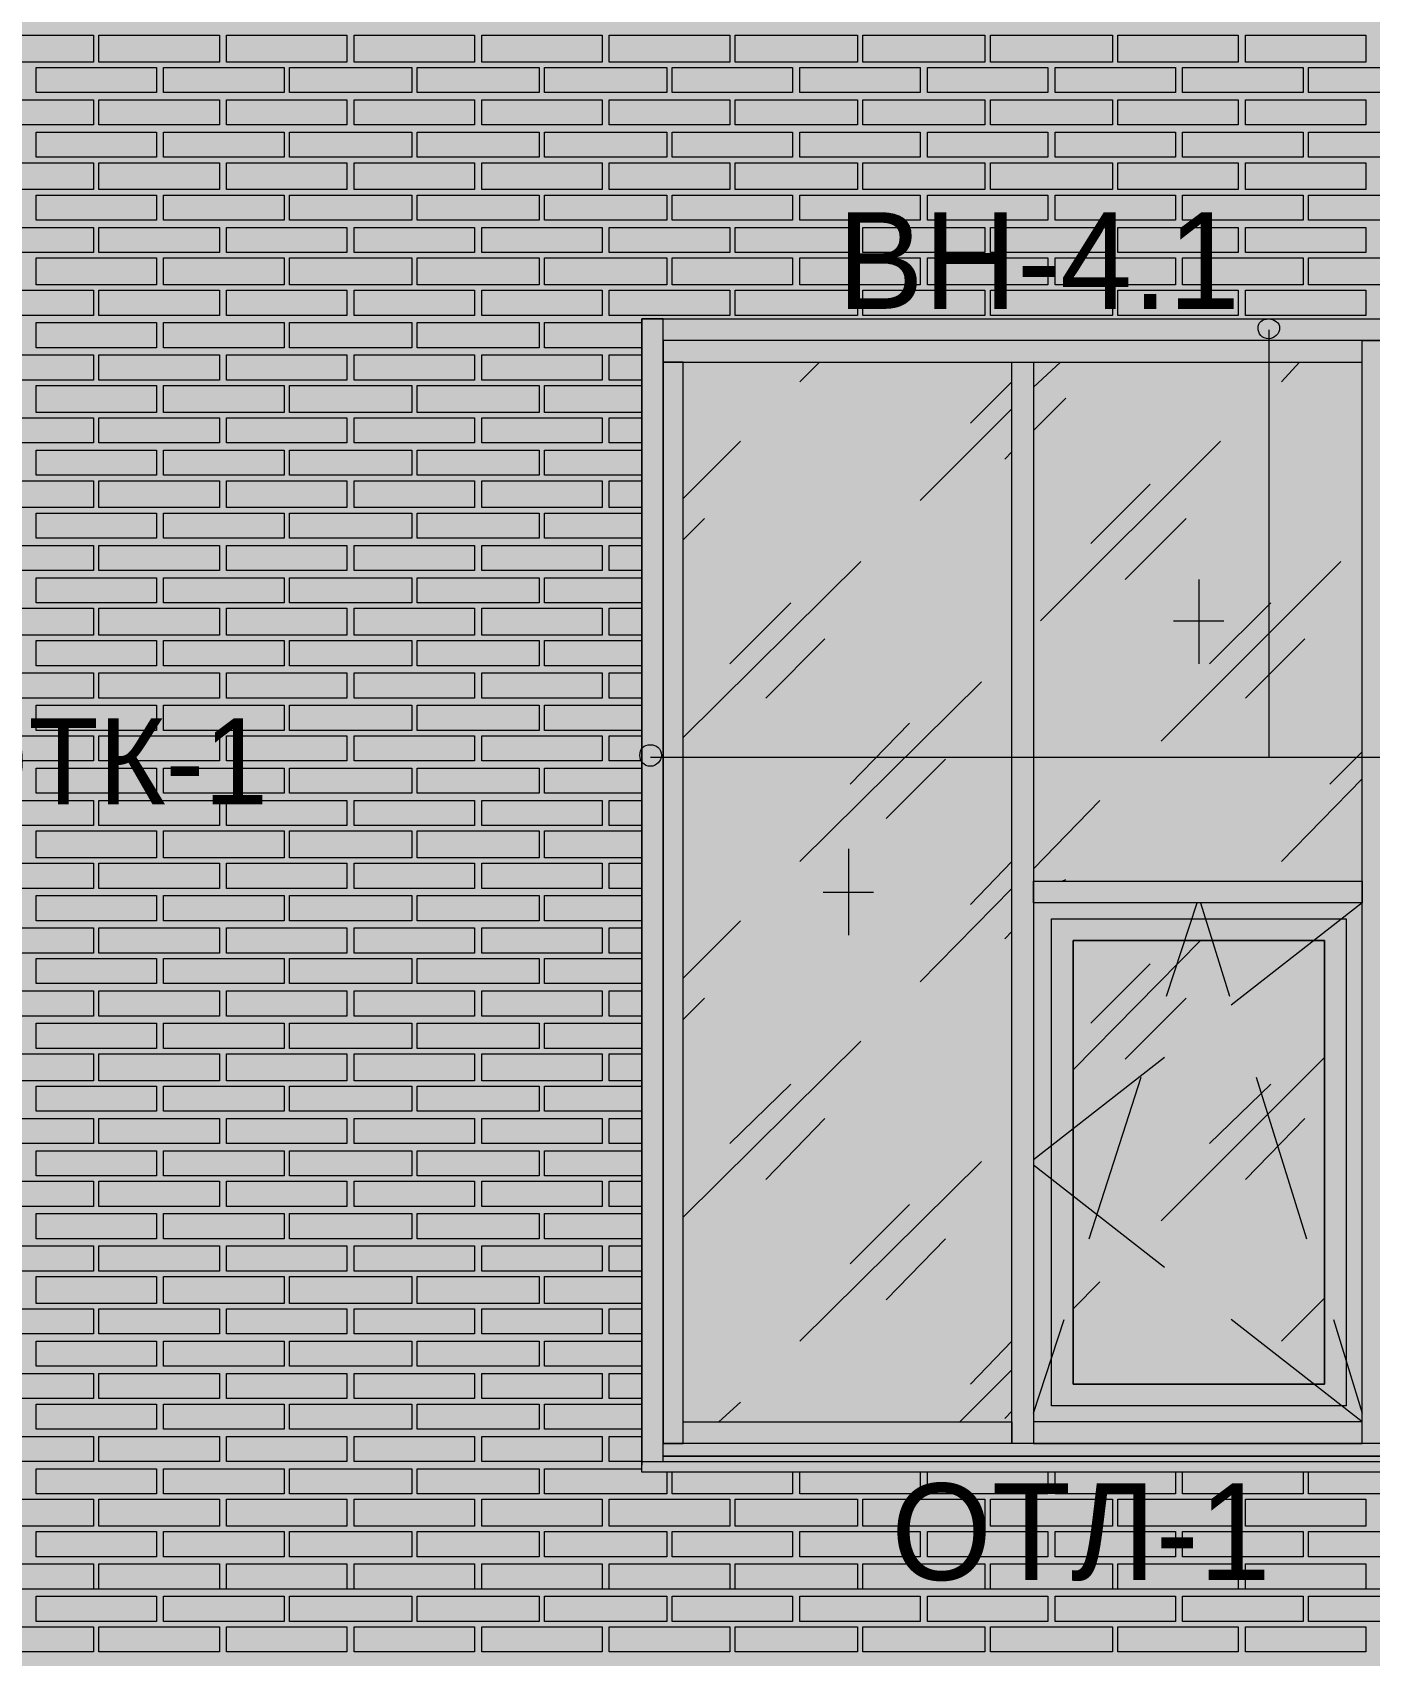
# Model space of a CAD drawing. Header units: millimetres. Extents: x -28928 to 100580, y -22867 to 36490.
# Drawn here: x -13507 to -10359, y -415 to 3408 of the extents above; entities that cross this region are included whole.
import ezdxf

# ---------------------------------------------------------------- set-up
doc = ezdxf.new("R2010")
doc.units = ezdxf.units.MM
doc.layers.add('PDF _Геометрия', color=7, linetype='Continuous', true_color=0x8f8e8d)
doc.layers.add('PDF _Сплошная заливка', color=7, linetype='Continuous', true_color=0xffffff)
doc.layers.add('PDF _Текст', color=7, linetype='Continuous')

msp = doc.modelspace()

# ---------------------------------------------------------------- hatches: boundary and pattern name
at = {"layer": 'PDF _Сплошная заливка', "true_color": 0xdcd6cf, "transparency": 33554559}
h = msp.add_hatch(color=254, dxfattribs=at)
h.paths.add_polyline_path([(-15922.4, -4713.2), (-15922.4, -1464), (-13823.9, -1464), (-13823.9, -4713.2), (-13561.6, -4713.2), (-13561.6, -1163.6), (-19459.3, -1163.6), (-19459.3, -4713.2), (-17919.3, -4713.2), (-17919.3, -1464), (-16518.9, -1464), (-16518.9, -4713.2)])
h.paths.add_polyline_path([(-19700.5, -482.4), (-9335.1, -482.4), (-9335.1, 4218), (-12072.4, 4218), (-12072.4, 6929.9), (-9335.1, 6929.9), (-9335.1, 9028.4), (-21815.9, 9028.4), (-21815.9, -4713.2), (-19776.6, -4713.2), (-19776.6, -727.8), (-19730.1, -727.8), (-19730.1, -820.9), (-19708.9, -820.9), (-19708.9, -719.3), (-19700.5, -719.3)])
h.paths.add_polyline_path([(-10972.4, -4713.2), (-10972.4, -1464), (-9576.3, -1464), (-9576.3, -4713.2), (-9335.1, -4713.2), (-9335.1, -1163.6), (-13383.9, -1163.6), (-13383.9, -4713.2), (-13121.6, -4713.2), (-13121.6, -1464), (-11323.6, -1464), (-11323.6, -4713.2)])

# ---------------------------------------------------------------- linework, layer by layer
at = {"layer": 'PDF _Геометрия', "lineweight": 9}
for points in [[(-13362.8, 3338), (-13506.6, 3338), (-13650.5, 3338), (-13650.5, 3401.4), (-13506.6, 3401.4), (-13362.8, 3401.4)], [(-13066.6, 3338), (-13206.3, 3338), (-13350.1, 3338), (-13350.1, 3401.4), (-13206.3, 3401.4), (-13066.6, 3401.4)], [(-12766.3, 3338), (-12905.9, 3338), (-13049.7, 3338), (-13049.7, 3401.4), (-12905.9, 3401.4), (-12766.3, 3401.4)], [(-12465.9, 3338), (-12605.5, 3338), (-12749.3, 3338), (-12749.3, 3401.4), (-12605.5, 3401.4), (-12465.9, 3401.4)], [(-12165.5, 3338), (-12309.3, 3338), (-12448.9, 3338), (-12448.9, 3401.4), (-12309.3, 3401.4), (-12165.5, 3401.4)], [(-11865.1, 3338), (-12008.9, 3338), (-12148.6, 3338), (-12148.6, 3401.4), (-12008.9, 3401.4), (-11865.1, 3401.4)], [(-11564.7, 3338), (-11708.6, 3338), (-11852.4, 3338), (-11852.4, 3401.4), (-11708.6, 3401.4), (-11564.7, 3401.4)], [(-11264.3, 3338), (-11408.2, 3338), (-11552, 3338), (-11552, 3401.4), (-11408.2, 3401.4), (-11264.3, 3401.4)], [(-10963.9, 3338), (-11107.8, 3338), (-11251.6, 3338), (-11251.6, 3401.4), (-11107.8, 3401.4), (-10963.9, 3401.4)], [(-10667.8, 3338), (-10807.4, 3338), (-10951.3, 3338), (-10951.3, 3401.4), (-10807.4, 3401.4), (-10667.8, 3401.4)], [(-10367.4, 3338), (-10507, 3338), (-10650.9, 3338), (-10650.9, 3401.4), (-10507, 3401.4), (-10367.4, 3401.4)], [(-13214.7, 3325.3), (-13214.7, 3266), (-13498.2, 3266), (-13498.2, 3325.3)], [(-12914.3, 3325.3), (-12914.3, 3266), (-13197.8, 3266), (-13197.8, 3325.3)], [(-12613.9, 3325.3), (-12613.9, 3266), (-12901.6, 3266), (-12901.6, 3325.3)], [(-12313.6, 3325.3), (-12313.6, 3266), (-12601.3, 3266), (-12601.3, 3325.3)], [(-12013.2, 3325.3), (-12013.2, 3266), (-12300.9, 3266), (-12300.9, 3325.3)], [(-11717, 3325.3), (-11717, 3266), (-12000.5, 3266), (-12000.5, 3325.3)], [(-11416.6, 3325.3), (-11416.6, 3266), (-11700.1, 3266), (-11700.1, 3325.3)], [(-11116.3, 3325.3), (-11116.3, 3266), (-11399.7, 3266), (-11399.7, 3325.3)], [(-10815.9, 3325.3), (-10815.9, 3266), (-11099.3, 3266), (-11099.3, 3325.3)], [(-10515.5, 3325.3), (-10515.5, 3266), (-10798.9, 3266), (-10798.9, 3325.3)], [(-10215.1, 3325.3), (-10215.1, 3266), (-10502.8, 3266), (-10502.8, 3325.3)], [(-13362.8, 3189.9), (-13506.6, 3189.9), (-13650.5, 3189.9), (-13650.5, 3249.1), (-13506.6, 3249.1), (-13362.8, 3249.1)], [(-13066.6, 3189.9), (-13206.3, 3189.9), (-13350.1, 3189.9), (-13350.1, 3249.1), (-13206.3, 3249.1), (-13066.6, 3249.1)], [(-12766.3, 3189.9), (-12905.9, 3189.9), (-13049.7, 3189.9), (-13049.7, 3249.1), (-12905.9, 3249.1), (-12766.3, 3249.1)], [(-12465.9, 3189.9), (-12605.5, 3189.9), (-12749.3, 3189.9), (-12749.3, 3249.1), (-12605.5, 3249.1), (-12465.9, 3249.1)], [(-12165.5, 3189.9), (-12309.3, 3189.9), (-12448.9, 3189.9), (-12448.9, 3249.1), (-12309.3, 3249.1), (-12165.5, 3249.1)], [(-11865.1, 3189.9), (-12008.9, 3189.9), (-12148.6, 3189.9), (-12148.6, 3249.1), (-12008.9, 3249.1), (-11865.1, 3249.1)], [(-11564.7, 3189.9), (-11708.6, 3189.9), (-11852.4, 3189.9), (-11852.4, 3249.1), (-11708.6, 3249.1), (-11564.7, 3249.1)], [(-11264.3, 3189.9), (-11408.2, 3189.9), (-11552, 3189.9), (-11552, 3249.1), (-11408.2, 3249.1), (-11264.3, 3249.1)], [(-10963.9, 3189.9), (-11107.8, 3189.9), (-11251.6, 3189.9), (-11251.6, 3249.1), (-11107.8, 3249.1), (-10963.9, 3249.1)], [(-10667.8, 3189.9), (-10807.4, 3189.9), (-10951.3, 3189.9), (-10951.3, 3249.1), (-10807.4, 3249.1), (-10667.8, 3249.1)], [(-10367.4, 3189.9), (-10507, 3189.9), (-10650.9, 3189.9), (-10650.9, 3249.1), (-10507, 3249.1), (-10367.4, 3249.1)], [(-13214.7, 3173), (-13214.7, 3113.7), (-13498.2, 3113.7), (-13498.2, 3173)], [(-12914.3, 3173), (-12914.3, 3113.7), (-13197.8, 3113.7), (-13197.8, 3173)], [(-12613.9, 3173), (-12613.9, 3113.7), (-12901.6, 3113.7), (-12901.6, 3173)], [(-12313.6, 3173), (-12313.6, 3113.7), (-12601.3, 3113.7), (-12601.3, 3173)], [(-12013.2, 3173), (-12013.2, 3113.7), (-12300.9, 3113.7), (-12300.9, 3173)], [(-11717, 3173), (-11717, 3113.7), (-12000.5, 3113.7), (-12000.5, 3173)], [(-11416.6, 3173), (-11416.6, 3113.7), (-11700.1, 3113.7), (-11700.1, 3173)], [(-11116.3, 3173), (-11116.3, 3113.7), (-11399.7, 3113.7), (-11399.7, 3173)], [(-10815.9, 3173), (-10815.9, 3113.7), (-11099.3, 3113.7), (-11099.3, 3173)], [(-10515.5, 3173), (-10515.5, 3113.7), (-10798.9, 3113.7), (-10798.9, 3173)], [(-10215.1, 3173), (-10215.1, 3113.7), (-10502.8, 3113.7), (-10502.8, 3173)], [(-13362.8, 3037.6), (-13506.6, 3037.6), (-13650.5, 3037.6), (-13650.5, 3101), (-13506.6, 3101), (-13362.8, 3101)], [(-13066.6, 3037.6), (-13206.3, 3037.6), (-13350.1, 3037.6), (-13350.1, 3101), (-13206.3, 3101), (-13066.6, 3101)], [(-12766.3, 3037.6), (-12905.9, 3037.6), (-13049.7, 3037.6), (-13049.7, 3101), (-12905.9, 3101), (-12766.3, 3101)], [(-12465.9, 3037.6), (-12605.5, 3037.6), (-12749.3, 3037.6), (-12749.3, 3101), (-12605.5, 3101), (-12465.9, 3101)], [(-12165.5, 3037.6), (-12309.3, 3037.6), (-12448.9, 3037.6), (-12448.9, 3101), (-12309.3, 3101), (-12165.5, 3101)], [(-11865.1, 3037.6), (-12008.9, 3037.6), (-12148.6, 3037.6), (-12148.6, 3101), (-12008.9, 3101), (-11865.1, 3101)], [(-11564.7, 3037.6), (-11708.6, 3037.6), (-11852.4, 3037.6), (-11852.4, 3101), (-11708.6, 3101), (-11564.7, 3101)], [(-11264.3, 3037.6), (-11408.2, 3037.6), (-11552, 3037.6), (-11552, 3101), (-11408.2, 3101), (-11264.3, 3101)], [(-10963.9, 3037.6), (-11107.8, 3037.6), (-11251.6, 3037.6), (-11251.6, 3101), (-11107.8, 3101), (-10963.9, 3101)], [(-10667.8, 3037.6), (-10807.4, 3037.6), (-10951.3, 3037.6), (-10951.3, 3101), (-10807.4, 3101), (-10667.8, 3101)], [(-10367.4, 3037.6), (-10507, 3037.6), (-10650.9, 3037.6), (-10650.9, 3101), (-10507, 3101), (-10367.4, 3101)], [(-13214.7, 3024.9), (-13214.7, 2965.7), (-13498.2, 2965.7), (-13498.2, 3024.9)], [(-12914.3, 3024.9), (-12914.3, 2965.7), (-13197.8, 2965.7), (-13197.8, 3024.9)], [(-12613.9, 3024.9), (-12613.9, 2965.7), (-12901.6, 2965.7), (-12901.6, 3024.9)], [(-12313.6, 3024.9), (-12313.6, 2965.7), (-12601.3, 2965.7), (-12601.3, 3024.9)], [(-12013.2, 3024.9), (-12013.2, 2965.7), (-12300.9, 2965.7), (-12300.9, 3024.9)], [(-11717, 3024.9), (-11717, 2965.7), (-12000.5, 2965.7), (-12000.5, 3024.9)], [(-11416.6, 3024.9), (-11416.6, 2965.7), (-11700.1, 2965.7), (-11700.1, 3024.9)], [(-11116.3, 3024.9), (-11116.3, 2965.7), (-11399.7, 2965.7), (-11399.7, 3024.9)], [(-10815.9, 3024.9), (-10815.9, 2965.7), (-11099.3, 2965.7), (-11099.3, 3024.9)], [(-10515.5, 3024.9), (-10515.5, 2965.7), (-10798.9, 2965.7), (-10798.9, 3024.9)], [(-10215.1, 3024.9), (-10215.1, 2965.7), (-10502.8, 2965.7), (-10502.8, 3024.9)], [(-13362.8, 2889.5), (-13506.6, 2889.5), (-13650.5, 2889.5), (-13650.5, 2948.7), (-13506.6, 2948.7), (-13362.8, 2948.7)], [(-13066.6, 2889.5), (-13206.3, 2889.5), (-13350.1, 2889.5), (-13350.1, 2948.7), (-13206.3, 2948.7), (-13066.6, 2948.7)], [(-12766.3, 2889.5), (-12905.9, 2889.5), (-13049.7, 2889.5), (-13049.7, 2948.7), (-12905.9, 2948.7), (-12766.3, 2948.7)], [(-12465.9, 2889.5), (-12605.5, 2889.5), (-12749.3, 2889.5), (-12749.3, 2948.7), (-12605.5, 2948.7), (-12465.9, 2948.7)], [(-12165.5, 2889.5), (-12309.3, 2889.5), (-12448.9, 2889.5), (-12448.9, 2948.7), (-12309.3, 2948.7), (-12165.5, 2948.7)], [(-11865.1, 2889.5), (-12008.9, 2889.5), (-12148.6, 2889.5), (-12148.6, 2948.7), (-12008.9, 2948.7), (-11865.1, 2948.7)], [(-11564.7, 2889.5), (-11708.6, 2889.5), (-11852.4, 2889.5), (-11852.4, 2948.7), (-11708.6, 2948.7), (-11564.7, 2948.7)], [(-11264.3, 2889.5), (-11408.2, 2889.5), (-11552, 2889.5), (-11552, 2948.7), (-11408.2, 2948.7), (-11264.3, 2948.7)], [(-10963.9, 2889.5), (-11107.8, 2889.5), (-11251.6, 2889.5), (-11251.6, 2948.7), (-11107.8, 2948.7), (-10963.9, 2948.7)], [(-10667.8, 2889.5), (-10807.4, 2889.5), (-10951.3, 2889.5), (-10951.3, 2948.7), (-10807.4, 2948.7), (-10667.8, 2948.7)], [(-10367.4, 2889.5), (-10507, 2889.5), (-10650.9, 2889.5), (-10650.9, 2948.7), (-10507, 2948.7), (-10367.4, 2948.7)], [(-13214.7, 2876.8), (-13214.7, 2813.4), (-13498.2, 2813.4), (-13498.2, 2876.8)], [(-12914.3, 2876.8), (-12914.3, 2813.4), (-13197.8, 2813.4), (-13197.8, 2876.8)], [(-12613.9, 2876.8), (-12613.9, 2813.4), (-12901.6, 2813.4), (-12901.6, 2876.8)], [(-12313.6, 2876.8), (-12313.6, 2813.4), (-12601.3, 2813.4), (-12601.3, 2876.8)], [(-12013.2, 2876.8), (-12013.2, 2813.4), (-12300.9, 2813.4), (-12300.9, 2876.8)], [(-11717, 2876.8), (-11717, 2813.4), (-12000.5, 2813.4), (-12000.5, 2876.8)], [(-11416.6, 2876.8), (-11416.6, 2813.4), (-11700.1, 2813.4), (-11700.1, 2876.8)], [(-11116.3, 2876.8), (-11116.3, 2813.4), (-11399.7, 2813.4), (-11399.7, 2876.8)], [(-10815.9, 2876.8), (-10815.9, 2813.4), (-11099.3, 2813.4), (-11099.3, 2876.8)], [(-10515.5, 2876.8), (-10515.5, 2813.4), (-10798.9, 2813.4), (-10798.9, 2876.8)], [(-10215.1, 2876.8), (-10215.1, 2813.4), (-10502.8, 2813.4), (-10502.8, 2876.8)], [(-13362.8, 2741.4), (-13506.6, 2741.4), (-13650.5, 2741.4), (-13650.5, 2800.7), (-13506.6, 2800.7), (-13362.8, 2800.7)], [(-13066.6, 2741.4), (-13206.3, 2741.4), (-13350.1, 2741.4), (-13350.1, 2800.7), (-13206.3, 2800.7), (-13066.6, 2800.7)], [(-12766.3, 2741.4), (-12905.9, 2741.4), (-13049.7, 2741.4), (-13049.7, 2800.7), (-12905.9, 2800.7), (-12766.3, 2800.7)], [(-12465.9, 2741.4), (-12605.5, 2741.4), (-12749.3, 2741.4), (-12749.3, 2800.7), (-12605.5, 2800.7), (-12465.9, 2800.7)], [(-12165.5, 2741.4), (-12309.3, 2741.4), (-12448.9, 2741.4), (-12448.9, 2800.7), (-12309.3, 2800.7), (-12165.5, 2800.7)], [(-11865.1, 2741.4), (-12008.9, 2741.4), (-12148.6, 2741.4), (-12148.6, 2800.7), (-12008.9, 2800.7), (-11865.1, 2800.7)], [(-11564.7, 2741.4), (-11708.6, 2741.4), (-11852.4, 2741.4), (-11852.4, 2800.7), (-11708.6, 2800.7), (-11564.7, 2800.7)], [(-11264.3, 2741.4), (-11408.2, 2741.4), (-11552, 2741.4), (-11552, 2800.7), (-11408.2, 2800.7), (-11264.3, 2800.7)], [(-10963.9, 2741.4), (-11107.8, 2741.4), (-11251.6, 2741.4), (-11251.6, 2800.7), (-11107.8, 2800.7), (-10963.9, 2800.7)], [(-10667.8, 2741.4), (-10807.4, 2741.4), (-10951.3, 2741.4), (-10951.3, 2800.7), (-10807.4, 2800.7), (-10667.8, 2800.7)], [(-10367.4, 2741.4), (-10507, 2741.4), (-10650.9, 2741.4), (-10650.9, 2800.7), (-10507, 2800.7), (-10367.4, 2800.7)], [(-13214.7, 2724.5), (-13214.7, 2665.3), (-13498.2, 2665.3), (-13498.2, 2724.5)], [(-12914.3, 2724.5), (-12914.3, 2665.3), (-13197.8, 2665.3), (-13197.8, 2724.5)], [(-12613.9, 2724.5), (-12613.9, 2665.3), (-12901.6, 2665.3), (-12901.6, 2724.5)], [(-12313.6, 2724.5), (-12313.6, 2665.3), (-12601.3, 2665.3), (-12601.3, 2724.5)], [(-13362.8, 2589.1), (-13506.6, 2589.1), (-13650.5, 2589.1), (-13650.5, 2648.4), (-13506.6, 2648.4), (-13362.8, 2648.4)], [(-13066.6, 2589.1), (-13206.3, 2589.1), (-13350.1, 2589.1), (-13350.1, 2648.4), (-13206.3, 2648.4), (-13066.6, 2648.4)], [(-12766.3, 2589.1), (-12905.9, 2589.1), (-13049.7, 2589.1), (-13049.7, 2648.4), (-12905.9, 2648.4), (-12766.3, 2648.4)], [(-12465.9, 2589.1), (-12605.5, 2589.1), (-12749.3, 2589.1), (-12749.3, 2648.4), (-12605.5, 2648.4), (-12465.9, 2648.4)], [(-12165.5, 2589.1), (-12309.3, 2589.1), (-12448.9, 2589.1), (-12448.9, 2648.4), (-12309.3, 2648.4), (-12165.5, 2648.4)], [(-13214.7, 2576.4), (-13214.7, 2513), (-13498.2, 2513), (-13498.2, 2576.4)], [(-12914.3, 2576.4), (-12914.3, 2513), (-13197.8, 2513), (-13197.8, 2576.4)], [(-12613.9, 2576.4), (-12613.9, 2513), (-12901.6, 2513), (-12901.6, 2576.4)], [(-12313.6, 2576.4), (-12313.6, 2513), (-12601.3, 2513), (-12601.3, 2576.4)], [(-13362.8, 2441), (-13506.6, 2441), (-13650.5, 2441), (-13650.5, 2500.3), (-13506.6, 2500.3), (-13362.8, 2500.3)], [(-13066.6, 2441), (-13206.3, 2441), (-13350.1, 2441), (-13350.1, 2500.3), (-13206.3, 2500.3), (-13066.6, 2500.3)], [(-12766.3, 2441), (-12905.9, 2441), (-13049.7, 2441), (-13049.7, 2500.3), (-12905.9, 2500.3), (-12766.3, 2500.3)], [(-12465.9, 2441), (-12605.5, 2441), (-12749.3, 2441), (-12749.3, 2500.3), (-12605.5, 2500.3), (-12465.9, 2500.3)], [(-12165.5, 2441), (-12309.3, 2441), (-12448.9, 2441), (-12448.9, 2500.3), (-12309.3, 2500.3), (-12165.5, 2500.3)], [(-13214.7, 2424.1), (-13214.7, 2364.9), (-13498.2, 2364.9), (-13498.2, 2424.1)], [(-12914.3, 2424.1), (-12914.3, 2364.9), (-13197.8, 2364.9), (-13197.8, 2424.1)], [(-12613.9, 2424.1), (-12613.9, 2364.9), (-12901.6, 2364.9), (-12901.6, 2424.1)], [(-12313.6, 2424.1), (-12313.6, 2364.9), (-12601.3, 2364.9), (-12601.3, 2424.1)], [(-13362.8, 2288.7), (-13506.6, 2288.7), (-13650.5, 2288.7), (-13650.5, 2352.2), (-13506.6, 2352.2), (-13362.8, 2352.2)], [(-13066.6, 2288.7), (-13206.3, 2288.7), (-13350.1, 2288.7), (-13350.1, 2352.2), (-13206.3, 2352.2), (-13066.6, 2352.2)], [(-12766.3, 2288.7), (-12905.9, 2288.7), (-13049.7, 2288.7), (-13049.7, 2352.2), (-12905.9, 2352.2), (-12766.3, 2352.2)], [(-12465.9, 2288.7), (-12605.5, 2288.7), (-12749.3, 2288.7), (-12749.3, 2352.2), (-12605.5, 2352.2), (-12465.9, 2352.2)], [(-12165.5, 2288.7), (-12309.3, 2288.7), (-12448.9, 2288.7), (-12448.9, 2352.2), (-12309.3, 2352.2), (-12165.5, 2352.2)], [(-13214.7, 2276), (-13214.7, 2216.8), (-13498.2, 2216.8), (-13498.2, 2276)], [(-12914.3, 2276), (-12914.3, 2216.8), (-13197.8, 2216.8), (-13197.8, 2276)], [(-12613.9, 2276), (-12613.9, 2216.8), (-12901.6, 2216.8), (-12901.6, 2276)], [(-12313.6, 2276), (-12313.6, 2216.8), (-12601.3, 2216.8), (-12601.3, 2276)], [(-13362.8, 2140.7), (-13506.6, 2140.7), (-13650.5, 2140.7), (-13650.5, 2199.9), (-13506.6, 2199.9), (-13362.8, 2199.9)], [(-13066.6, 2140.7), (-13206.3, 2140.7), (-13350.1, 2140.7), (-13350.1, 2199.9), (-13206.3, 2199.9), (-13066.6, 2199.9)], [(-12766.3, 2140.7), (-12905.9, 2140.7), (-13049.7, 2140.7), (-13049.7, 2199.9), (-12905.9, 2199.9), (-12766.3, 2199.9)], [(-12465.9, 2140.7), (-12605.5, 2140.7), (-12749.3, 2140.7), (-12749.3, 2199.9), (-12605.5, 2199.9), (-12465.9, 2199.9)], [(-12165.5, 2140.7), (-12309.3, 2140.7), (-12448.9, 2140.7), (-12448.9, 2199.9), (-12309.3, 2199.9), (-12165.5, 2199.9)], [(-13214.7, 2123.7), (-13214.7, 2064.5), (-13498.2, 2064.5), (-13498.2, 2123.7)], [(-12914.3, 2123.7), (-12914.3, 2064.5), (-13197.8, 2064.5), (-13197.8, 2123.7)], [(-12613.9, 2123.7), (-12613.9, 2064.5), (-12901.6, 2064.5), (-12901.6, 2123.7)], [(-12313.6, 2123.7), (-12313.6, 2064.5), (-12601.3, 2064.5), (-12601.3, 2123.7)], [(-13362.8, 1988.4), (-13506.6, 1988.4), (-13650.5, 1988.4), (-13650.5, 2051.8), (-13506.6, 2051.8), (-13362.8, 2051.8)], [(-13066.6, 1988.4), (-13206.3, 1988.4), (-13350.1, 1988.4), (-13350.1, 2051.8), (-13206.3, 2051.8), (-13066.6, 2051.8)], [(-12766.3, 1988.4), (-12905.9, 1988.4), (-13049.7, 1988.4), (-13049.7, 2051.8), (-12905.9, 2051.8), (-12766.3, 2051.8)], [(-12465.9, 1988.4), (-12605.5, 1988.4), (-12749.3, 1988.4), (-12749.3, 2051.8), (-12605.5, 2051.8), (-12465.9, 2051.8)], [(-12165.5, 1988.4), (-12309.3, 1988.4), (-12448.9, 1988.4), (-12448.9, 2051.8), (-12309.3, 2051.8), (-12165.5, 2051.8)], [(-13214.7, 1975.7), (-13214.7, 1916.4), (-13498.2, 1916.4), (-13498.2, 1975.7)], [(-12914.3, 1975.7), (-12914.3, 1916.4), (-13197.8, 1916.4), (-13197.8, 1975.7)], [(-12613.9, 1975.7), (-12613.9, 1916.4), (-12901.6, 1916.4), (-12901.6, 1975.7)], [(-12313.6, 1975.7), (-12313.6, 1916.4), (-12601.3, 1916.4), (-12601.3, 1975.7)], [(-13362.8, 1840.3), (-13506.6, 1840.3), (-13650.5, 1840.3), (-13650.5, 1899.5), (-13506.6, 1899.5), (-13362.8, 1899.5)], [(-13066.6, 1840.3), (-13206.3, 1840.3), (-13350.1, 1840.3), (-13350.1, 1899.5), (-13206.3, 1899.5), (-13066.6, 1899.5)], [(-12766.3, 1840.3), (-12905.9, 1840.3), (-13049.7, 1840.3), (-13049.7, 1899.5), (-12905.9, 1899.5), (-12766.3, 1899.5)], [(-12465.9, 1840.3), (-12605.5, 1840.3), (-12749.3, 1840.3), (-12749.3, 1899.5), (-12605.5, 1899.5), (-12465.9, 1899.5)], [(-12165.5, 1840.3), (-12309.3, 1840.3), (-12448.9, 1840.3), (-12448.9, 1899.5), (-12309.3, 1899.5), (-12165.5, 1899.5)], [(-13214.7, 1823.4), (-13214.7, 1764.1), (-13498.2, 1764.1), (-13498.2, 1823.4)], [(-12914.3, 1823.4), (-12914.3, 1764.1), (-13197.8, 1764.1), (-13197.8, 1823.4)], [(-12613.9, 1823.4), (-12613.9, 1764.1), (-12901.6, 1764.1), (-12901.6, 1823.4)], [(-12313.6, 1823.4), (-12313.6, 1764.1), (-12601.3, 1764.1), (-12601.3, 1823.4)], [(-13362.8, 1692.2), (-13506.6, 1692.2), (-13650.5, 1692.2), (-13650.5, 1751.4), (-13506.6, 1751.4), (-13362.8, 1751.4)], [(-13066.6, 1692.2), (-13206.3, 1692.2), (-13350.1, 1692.2), (-13350.1, 1751.4), (-13206.3, 1751.4), (-13066.6, 1751.4)], [(-12766.3, 1692.2), (-12905.9, 1692.2), (-13049.7, 1692.2), (-13049.7, 1751.4), (-12905.9, 1751.4), (-12766.3, 1751.4)], [(-12465.9, 1692.2), (-12605.5, 1692.2), (-12749.3, 1692.2), (-12749.3, 1751.4), (-12605.5, 1751.4), (-12465.9, 1751.4)], [(-12165.5, 1692.2), (-12309.3, 1692.2), (-12448.9, 1692.2), (-12448.9, 1751.4), (-12309.3, 1751.4), (-12165.5, 1751.4)], [(-13214.7, 1675.3), (-13214.7, 1616), (-13498.2, 1616), (-13498.2, 1675.3)], [(-12914.3, 1675.3), (-12914.3, 1616), (-13197.8, 1616), (-13197.8, 1675.3)], [(-12613.9, 1675.3), (-12613.9, 1616), (-12901.6, 1616), (-12901.6, 1675.3)], [(-12313.6, 1675.3), (-12313.6, 1616), (-12601.3, 1616), (-12601.3, 1675.3)], [(-13362.8, 1539.9), (-13506.6, 1539.9), (-13650.5, 1539.9), (-13650.5, 1599.1), (-13506.6, 1599.1), (-13362.8, 1599.1)], [(-13066.6, 1539.9), (-13206.3, 1539.9), (-13350.1, 1539.9), (-13350.1, 1599.1), (-13206.3, 1599.1), (-13066.6, 1599.1)], [(-12766.3, 1539.9), (-12905.9, 1539.9), (-13049.7, 1539.9), (-13049.7, 1599.1), (-12905.9, 1599.1), (-12766.3, 1599.1)], [(-12465.9, 1539.9), (-12605.5, 1539.9), (-12749.3, 1539.9), (-12749.3, 1599.1), (-12605.5, 1599.1), (-12465.9, 1599.1)], [(-12165.5, 1539.9), (-12309.3, 1539.9), (-12448.9, 1539.9), (-12448.9, 1599.1), (-12309.3, 1599.1), (-12165.5, 1599.1)], [(-13214.7, 1527.2), (-13214.7, 1463.7), (-13498.2, 1463.7), (-13498.2, 1527.2)], [(-12914.3, 1527.2), (-12914.3, 1463.7), (-13197.8, 1463.7), (-13197.8, 1527.2)], [(-12613.9, 1527.2), (-12613.9, 1463.7), (-12901.6, 1463.7), (-12901.6, 1527.2)], [(-12313.6, 1527.2), (-12313.6, 1463.7), (-12601.3, 1463.7), (-12601.3, 1527.2)], [(-13362.8, 1391.8), (-13506.6, 1391.8), (-13650.5, 1391.8), (-13650.5, 1451), (-13506.6, 1451), (-13362.8, 1451)], [(-13066.6, 1391.8), (-13206.3, 1391.8), (-13350.1, 1391.8), (-13350.1, 1451), (-13206.3, 1451), (-13066.6, 1451)], [(-12766.3, 1391.8), (-12905.9, 1391.8), (-13049.7, 1391.8), (-13049.7, 1451), (-12905.9, 1451), (-12766.3, 1451)], [(-12465.9, 1391.8), (-12605.5, 1391.8), (-12749.3, 1391.8), (-12749.3, 1451), (-12605.5, 1451), (-12465.9, 1451)], [(-12165.5, 1391.8), (-12309.3, 1391.8), (-12448.9, 1391.8), (-12448.9, 1451), (-12309.3, 1451), (-12165.5, 1451)], [(-13214.7, 1374.9), (-13214.7, 1315.7), (-13498.2, 1315.7), (-13498.2, 1374.9)], [(-12914.3, 1374.9), (-12914.3, 1315.7), (-13197.8, 1315.7), (-13197.8, 1374.9)], [(-12613.9, 1374.9), (-12613.9, 1315.7), (-12901.6, 1315.7), (-12901.6, 1374.9)], [(-12313.6, 1374.9), (-12313.6, 1315.7), (-12601.3, 1315.7), (-12601.3, 1374.9)], [(-13362.8, 1239.5), (-13506.6, 1239.5), (-13650.5, 1239.5), (-13650.5, 1298.7), (-13506.6, 1298.7), (-13362.8, 1298.7)], [(-13066.6, 1239.5), (-13206.3, 1239.5), (-13350.1, 1239.5), (-13350.1, 1298.7), (-13206.3, 1298.7), (-13066.6, 1298.7)], [(-12766.3, 1239.5), (-12905.9, 1239.5), (-13049.7, 1239.5), (-13049.7, 1298.7), (-12905.9, 1298.7), (-12766.3, 1298.7)], [(-12465.9, 1239.5), (-12605.5, 1239.5), (-12749.3, 1239.5), (-12749.3, 1298.7), (-12605.5, 1298.7), (-12465.9, 1298.7)], [(-12165.5, 1239.5), (-12309.3, 1239.5), (-12448.9, 1239.5), (-12448.9, 1298.7), (-12309.3, 1298.7), (-12165.5, 1298.7)], [(-13214.7, 1226.8), (-13214.7, 1167.6), (-13498.2, 1167.6), (-13498.2, 1226.8)], [(-12914.3, 1226.8), (-12914.3, 1167.6), (-13197.8, 1167.6), (-13197.8, 1226.8)], [(-12613.9, 1226.8), (-12613.9, 1167.6), (-12901.6, 1167.6), (-12901.6, 1226.8)], [(-12313.6, 1226.8), (-12313.6, 1167.6), (-12601.3, 1167.6), (-12601.3, 1226.8)], [(-13362.8, 1091.4), (-13506.6, 1091.4), (-13650.5, 1091.4), (-13650.5, 1150.7), (-13506.6, 1150.7), (-13362.8, 1150.7)], [(-13066.6, 1091.4), (-13206.3, 1091.4), (-13350.1, 1091.4), (-13350.1, 1150.7), (-13206.3, 1150.7), (-13066.6, 1150.7)], [(-12766.3, 1091.4), (-12905.9, 1091.4), (-13049.7, 1091.4), (-13049.7, 1150.7), (-12905.9, 1150.7), (-12766.3, 1150.7)], [(-12465.9, 1091.4), (-12605.5, 1091.4), (-12749.3, 1091.4), (-12749.3, 1150.7), (-12605.5, 1150.7), (-12465.9, 1150.7)], [(-12165.5, 1091.4), (-12309.3, 1091.4), (-12448.9, 1091.4), (-12448.9, 1150.7), (-12309.3, 1150.7), (-12165.5, 1150.7)], [(-13214.7, 1074.5), (-13214.7, 1015.3), (-13498.2, 1015.3), (-13498.2, 1074.5)], [(-12914.3, 1074.5), (-12914.3, 1015.3), (-13197.8, 1015.3), (-13197.8, 1074.5)], [(-12613.9, 1074.5), (-12613.9, 1015.3), (-12901.6, 1015.3), (-12901.6, 1074.5)], [(-12313.6, 1074.5), (-12313.6, 1015.3), (-12601.3, 1015.3), (-12601.3, 1074.5)], [(-13362.8, 939.1), (-13506.6, 939.1), (-13650.5, 939.1), (-13650.5, 1002.6), (-13506.6, 1002.6), (-13362.8, 1002.6)], [(-13066.6, 939.1), (-13206.3, 939.1), (-13350.1, 939.1), (-13350.1, 1002.6), (-13206.3, 1002.6), (-13066.6, 1002.6)], [(-12766.3, 939.1), (-12905.9, 939.1), (-13049.7, 939.1), (-13049.7, 1002.6), (-12905.9, 1002.6), (-12766.3, 1002.6)], [(-12465.9, 939.1), (-12605.5, 939.1), (-12749.3, 939.1), (-12749.3, 1002.6), (-12605.5, 1002.6), (-12465.9, 1002.6)], [(-12165.5, 939.1), (-12309.3, 939.1), (-12448.9, 939.1), (-12448.9, 1002.6), (-12309.3, 1002.6), (-12165.5, 1002.6)], [(-13214.7, 926.4), (-13214.7, 867.2), (-13498.2, 867.2), (-13498.2, 926.4)], [(-12914.3, 926.4), (-12914.3, 867.2), (-13197.8, 867.2), (-13197.8, 926.4)], [(-12613.9, 926.4), (-12613.9, 867.2), (-12901.6, 867.2), (-12901.6, 926.4)], [(-12313.6, 926.4), (-12313.6, 867.2), (-12601.3, 867.2), (-12601.3, 926.4)], [(-13362.8, 791), (-13506.6, 791), (-13650.5, 791), (-13650.5, 850.3), (-13506.6, 850.3), (-13362.8, 850.3)], [(-13066.6, 791), (-13206.3, 791), (-13350.1, 791), (-13350.1, 850.3), (-13206.3, 850.3), (-13066.6, 850.3)], [(-12766.3, 791), (-12905.9, 791), (-13049.7, 791), (-13049.7, 850.3), (-12905.9, 850.3), (-12766.3, 850.3)], [(-12465.9, 791), (-12605.5, 791), (-12749.3, 791), (-12749.3, 850.3), (-12605.5, 850.3), (-12465.9, 850.3)], [(-12165.5, 791), (-12309.3, 791), (-12448.9, 791), (-12448.9, 850.3), (-12309.3, 850.3), (-12165.5, 850.3)], [(-13214.7, 774.1), (-13214.7, 714.9), (-13498.2, 714.9), (-13498.2, 774.1)], [(-12914.3, 774.1), (-12914.3, 714.9), (-13197.8, 714.9), (-13197.8, 774.1)], [(-12613.9, 774.1), (-12613.9, 714.9), (-12901.6, 714.9), (-12901.6, 774.1)], [(-12313.6, 774.1), (-12313.6, 714.9), (-12601.3, 714.9), (-12601.3, 774.1)], [(-13362.8, 643), (-13506.6, 643), (-13650.5, 643), (-13650.5, 702.2), (-13506.6, 702.2), (-13362.8, 702.2)], [(-13066.6, 643), (-13206.3, 643), (-13350.1, 643), (-13350.1, 702.2), (-13206.3, 702.2), (-13066.6, 702.2)], [(-12766.3, 643), (-12905.9, 643), (-13049.7, 643), (-13049.7, 702.2), (-12905.9, 702.2), (-12766.3, 702.2)], [(-12465.9, 643), (-12605.5, 643), (-12749.3, 643), (-12749.3, 702.2), (-12605.5, 702.2), (-12465.9, 702.2)], [(-12165.5, 643), (-12309.3, 643), (-12448.9, 643), (-12448.9, 702.2), (-12309.3, 702.2), (-12165.5, 702.2)], [(-13214.7, 626), (-13214.7, 566.8), (-13498.2, 566.8), (-13498.2, 626)], [(-12914.3, 626), (-12914.3, 566.8), (-13197.8, 566.8), (-13197.8, 626)], [(-12613.9, 626), (-12613.9, 566.8), (-12901.6, 566.8), (-12901.6, 626)], [(-12313.6, 626), (-12313.6, 566.8), (-12601.3, 566.8), (-12601.3, 626)], [(-13362.8, 490.7), (-13506.6, 490.7), (-13650.5, 490.7), (-13650.5, 549.9), (-13506.6, 549.9), (-13362.8, 549.9)], [(-13066.6, 490.7), (-13206.3, 490.7), (-13350.1, 490.7), (-13350.1, 549.9), (-13206.3, 549.9), (-13066.6, 549.9)], [(-12766.3, 490.7), (-12905.9, 490.7), (-13049.7, 490.7), (-13049.7, 549.9), (-12905.9, 549.9), (-12766.3, 549.9)], [(-12465.9, 490.7), (-12605.5, 490.7), (-12749.3, 490.7), (-12749.3, 549.9), (-12605.5, 549.9), (-12465.9, 549.9)], [(-12165.5, 490.7), (-12309.3, 490.7), (-12448.9, 490.7), (-12448.9, 549.9), (-12309.3, 549.9), (-12165.5, 549.9)], [(-13214.7, 478), (-13214.7, 414.5), (-13498.2, 414.5), (-13498.2, 478)], [(-12914.3, 478), (-12914.3, 414.5), (-13197.8, 414.5), (-13197.8, 478)], [(-12613.9, 478), (-12613.9, 414.5), (-12901.6, 414.5), (-12901.6, 478)], [(-12313.6, 478), (-12313.6, 414.5), (-12601.3, 414.5), (-12601.3, 478)], [(-13362.8, 342.6), (-13506.6, 342.6), (-13650.5, 342.6), (-13650.5, 401.8), (-13506.6, 401.8), (-13362.8, 401.8)], [(-13066.6, 342.6), (-13206.3, 342.6), (-13350.1, 342.6), (-13350.1, 401.8), (-13206.3, 401.8), (-13066.6, 401.8)], [(-12766.3, 342.6), (-12905.9, 342.6), (-13049.7, 342.6), (-13049.7, 401.8), (-12905.9, 401.8), (-12766.3, 401.8)], [(-12465.9, 342.6), (-12605.5, 342.6), (-12749.3, 342.6), (-12749.3, 401.8), (-12605.5, 401.8), (-12465.9, 401.8)], [(-12165.5, 342.6), (-12309.3, 342.6), (-12448.9, 342.6), (-12448.9, 401.8), (-12309.3, 401.8), (-12165.5, 401.8)], [(-13214.7, 325.7), (-13214.7, 266.4), (-13498.2, 266.4), (-13498.2, 325.7)], [(-12914.3, 325.7), (-12914.3, 266.4), (-13197.8, 266.4), (-13197.8, 325.7)], [(-12613.9, 325.7), (-12613.9, 266.4), (-12901.6, 266.4), (-12901.6, 325.7)], [(-12313.6, 325.7), (-12313.6, 266.4), (-12601.3, 266.4), (-12601.3, 325.7)], [(-13362.8, 190.3), (-13506.6, 190.3), (-13650.5, 190.3), (-13650.5, 249.5), (-13506.6, 249.5), (-13362.8, 249.5)], [(-13066.6, 190.3), (-13206.3, 190.3), (-13350.1, 190.3), (-13350.1, 249.5), (-13206.3, 249.5), (-13066.6, 249.5)], [(-12766.3, 190.3), (-12905.9, 190.3), (-13049.7, 190.3), (-13049.7, 249.5), (-12905.9, 249.5), (-12766.3, 249.5)], [(-12465.9, 190.3), (-12605.5, 190.3), (-12749.3, 190.3), (-12749.3, 249.5), (-12605.5, 249.5), (-12465.9, 249.5)], [(-12165.5, 190.3), (-12309.3, 190.3), (-12448.9, 190.3), (-12448.9, 249.5), (-12309.3, 249.5), (-12165.5, 249.5)], [(-13214.7, 177.6), (-13214.7, 118.4), (-13498.2, 118.4), (-13498.2, 177.6)], [(-12914.3, 177.6), (-12914.3, 118.4), (-13197.8, 118.4), (-13197.8, 177.6)], [(-12613.9, 177.6), (-12613.9, 118.4), (-12901.6, 118.4), (-12901.6, 177.6)], [(-12313.6, 177.6), (-12313.6, 118.4), (-12601.3, 118.4), (-12601.3, 177.6)], [(-13362.8, 42.2), (-13506.6, 42.2), (-13650.5, 42.2), (-13650.5, 101.4), (-13506.6, 101.4), (-13362.8, 101.4)], [(-13066.6, 42.2), (-13206.3, 42.2), (-13350.1, 42.2), (-13350.1, 101.4), (-13206.3, 101.4), (-13066.6, 101.4)], [(-12766.3, 42.2), (-12905.9, 42.2), (-13049.7, 42.2), (-13049.7, 101.4), (-12905.9, 101.4), (-12766.3, 101.4)], [(-12465.9, 42.2), (-12605.5, 42.2), (-12749.3, 42.2), (-12749.3, 101.4), (-12605.5, 101.4), (-12465.9, 101.4)], [(-12165.5, 42.2), (-12309.3, 42.2), (-12448.9, 42.2), (-12448.9, 101.4), (-12309.3, 101.4), (-12165.5, 101.4)], [(-13214.7, 25.3), (-13214.7, -34), (-13498.2, -34), (-13498.2, 25.3)], [(-12914.3, 25.3), (-12914.3, -34), (-13197.8, -34), (-13197.8, 25.3)], [(-12613.9, 25.3), (-12613.9, -34), (-12901.6, -34), (-12901.6, 25.3)], [(-12313.6, 25.3), (-12313.6, -34), (-12601.3, -34), (-12601.3, 25.3)], [(-13362.8, -110.1), (-13506.6, -110.1), (-13650.5, -110.1), (-13650.5, -46.6), (-13506.6, -46.6), (-13362.8, -46.6)], [(-13066.6, -110.1), (-13206.3, -110.1), (-13350.1, -110.1), (-13350.1, -46.6), (-13206.3, -46.6), (-13066.6, -46.6)], [(-12766.3, -110.1), (-12905.9, -110.1), (-13049.7, -110.1), (-13049.7, -46.6), (-12905.9, -46.6), (-12766.3, -46.6)], [(-12465.9, -110.1), (-12605.5, -110.1), (-12749.3, -110.1), (-12749.3, -46.6), (-12605.5, -46.6), (-12465.9, -46.6)], [(-12165.5, -110.1), (-12309.3, -110.1), (-12448.9, -110.1), (-12448.9, -46.6), (-12309.3, -46.6), (-12165.5, -46.6)], [(-11865.1, -110.1), (-12008.9, -110.1), (-12148.6, -110.1), (-12148.6, -46.6), (-12008.9, -46.6), (-11865.1, -46.6)], [(-11564.7, -110.1), (-11708.6, -110.1), (-11852.4, -110.1), (-11852.4, -46.6), (-11708.6, -46.6), (-11564.7, -46.6)], [(-11264.3, -110.1), (-11408.2, -110.1), (-11552, -110.1), (-11552, -46.6), (-11408.2, -46.6), (-11264.3, -46.6)], [(-10963.9, -110.1), (-11107.8, -110.1), (-11251.6, -110.1), (-11251.6, -46.6), (-11107.8, -46.6), (-10963.9, -46.6)], [(-10667.8, -110.1), (-10807.4, -110.1), (-10951.3, -110.1), (-10951.3, -46.6), (-10807.4, -46.6), (-10667.8, -46.6)], [(-10367.4, -110.1), (-10507, -110.1), (-10650.9, -110.1), (-10650.9, -46.6), (-10507, -46.6), (-10367.4, -46.6)], [(-13214.7, -122.8), (-13214.7, -182), (-13498.2, -182), (-13498.2, -122.8)], [(-12914.3, -122.8), (-12914.3, -182), (-13197.8, -182), (-13197.8, -122.8)], [(-12613.9, -122.8), (-12613.9, -182), (-12901.6, -182), (-12901.6, -122.8)], [(-12313.6, -122.8), (-12313.6, -182), (-12601.3, -182), (-12601.3, -122.8)], [(-12013.2, -122.8), (-12013.2, -182), (-12300.9, -182), (-12300.9, -122.8)], [(-11717, -122.8), (-11717, -182), (-12000.5, -182), (-12000.5, -122.8)], [(-11416.6, -122.8), (-11416.6, -182), (-11700.1, -182), (-11700.1, -122.8)], [(-11116.3, -122.8), (-11116.3, -182), (-11399.7, -182), (-11399.7, -122.8)], [(-10815.9, -122.8), (-10815.9, -182), (-11099.3, -182), (-11099.3, -122.8)], [(-10515.5, -122.8), (-10515.5, -182), (-10798.9, -182), (-10798.9, -122.8)], [(-10215.1, -122.8), (-10215.1, -182), (-10502.8, -182), (-10502.8, -122.8)], [(-13362.8, -258.2), (-13506.6, -258.2), (-13650.5, -258.2), (-13650.5, -199), (-13506.6, -199), (-13362.8, -199)], [(-13066.6, -258.2), (-13206.3, -258.2), (-13350.1, -258.2), (-13350.1, -199), (-13206.3, -199), (-13066.6, -199)], [(-12766.3, -258.2), (-12905.9, -258.2), (-13049.7, -258.2), (-13049.7, -199), (-12905.9, -199), (-12766.3, -199)], [(-12465.9, -258.2), (-12605.5, -258.2), (-12749.3, -258.2), (-12749.3, -199), (-12605.5, -199), (-12465.9, -199)], [(-12165.5, -258.2), (-12309.3, -258.2), (-12448.9, -258.2), (-12448.9, -199), (-12309.3, -199), (-12165.5, -199)], [(-11865.1, -258.2), (-12008.9, -258.2), (-12148.6, -258.2), (-12148.6, -199), (-12008.9, -199), (-11865.1, -199)], [(-11564.7, -258.2), (-11708.6, -258.2), (-11852.4, -258.2), (-11852.4, -199), (-11708.6, -199), (-11564.7, -199)], [(-11264.3, -258.2), (-11408.2, -258.2), (-11552, -258.2), (-11552, -199), (-11408.2, -199), (-11264.3, -199)], [(-10963.9, -258.2), (-11107.8, -258.2), (-11251.6, -258.2), (-11251.6, -199), (-11107.8, -199), (-10963.9, -199)], [(-10667.8, -258.2), (-10807.4, -258.2), (-10951.3, -258.2), (-10951.3, -199), (-10807.4, -199), (-10667.8, -199)], [(-10367.4, -258.2), (-10507, -258.2), (-10650.9, -258.2), (-10650.9, -199), (-10507, -199), (-10367.4, -199)], [(-13214.7, -275.1), (-13214.7, -334.3), (-13498.2, -334.3), (-13498.2, -275.1)], [(-12914.3, -275.1), (-12914.3, -334.3), (-13197.8, -334.3), (-13197.8, -275.1)], [(-12613.9, -275.1), (-12613.9, -334.3), (-12901.6, -334.3), (-12901.6, -275.1)], [(-12313.6, -275.1), (-12313.6, -334.3), (-12601.3, -334.3), (-12601.3, -275.1)], [(-12013.2, -275.1), (-12013.2, -334.3), (-12300.9, -334.3), (-12300.9, -275.1)], [(-11717, -275.1), (-11717, -334.3), (-12000.5, -334.3), (-12000.5, -275.1)], [(-11416.6, -275.1), (-11416.6, -334.3), (-11700.1, -334.3), (-11700.1, -275.1)], [(-11116.3, -275.1), (-11116.3, -334.3), (-11399.7, -334.3), (-11399.7, -275.1)], [(-10815.9, -275.1), (-10815.9, -334.3), (-11099.3, -334.3), (-11099.3, -275.1)], [(-10515.5, -275.1), (-10515.5, -334.3), (-10798.9, -334.3), (-10798.9, -275.1)], [(-10215.1, -275.1), (-10215.1, -334.3), (-10502.8, -334.3), (-10502.8, -275.1)], [(-13362.8, -406.3), (-13506.6, -406.3), (-13650.5, -406.3), (-13650.5, -347), (-13506.6, -347), (-13362.8, -347)], [(-13066.6, -406.3), (-13206.3, -406.3), (-13350.1, -406.3), (-13350.1, -347), (-13206.3, -347), (-13066.6, -347)], [(-12766.3, -406.3), (-12905.9, -406.3), (-13049.7, -406.3), (-13049.7, -347), (-12905.9, -347), (-12766.3, -347)], [(-12465.9, -406.3), (-12605.5, -406.3), (-12749.3, -406.3), (-12749.3, -347), (-12605.5, -347), (-12465.9, -347)], [(-12165.5, -406.3), (-12309.3, -406.3), (-12448.9, -406.3), (-12448.9, -347), (-12309.3, -347), (-12165.5, -347)], [(-11865.1, -406.3), (-12008.9, -406.3), (-12148.6, -406.3), (-12148.6, -347), (-12008.9, -347), (-11865.1, -347)], [(-11564.7, -406.3), (-11708.6, -406.3), (-11852.4, -406.3), (-11852.4, -347), (-11708.6, -347), (-11564.7, -347)], [(-11264.3, -406.3), (-11408.2, -406.3), (-11552, -406.3), (-11552, -347), (-11408.2, -347), (-11264.3, -347)], [(-10963.9, -406.3), (-11107.8, -406.3), (-11251.6, -406.3), (-11251.6, -347), (-11107.8, -347), (-10963.9, -347)], [(-10667.8, -406.3), (-10807.4, -406.3), (-10951.3, -406.3), (-10951.3, -347), (-10807.4, -347), (-10667.8, -347)], [(-10367.4, -406.3), (-10507, -406.3), (-10650.9, -406.3), (-10650.9, -347), (-10507, -347), (-10367.4, -347)]]:
    msp.add_lwpolyline(points, close=True, dxfattribs=at)
for points in [[(-12072.4, 2665.3), (-12300.9, 2665.3), (-12300.9, 2724.5), (-12072.4, 2724.5)], [(-12072.4, 2589.1), (-12148.6, 2589.1), (-12148.6, 2648.4), (-12072.4, 2648.4)], [(-12072.4, 2513), (-12300.9, 2513), (-12300.9, 2576.4), (-12072.4, 2576.4)], [(-12072.4, 2441), (-12148.6, 2441), (-12148.6, 2500.3), (-12072.4, 2500.3)], [(-12072.4, 2364.9), (-12300.9, 2364.9), (-12300.9, 2424.1), (-12072.4, 2424.1)], [(-12072.4, 2288.7), (-12148.6, 2288.7), (-12148.6, 2352.2), (-12072.4, 2352.2)], [(-12072.4, 2216.8), (-12300.9, 2216.8), (-12300.9, 2276), (-12072.4, 2276)], [(-12072.4, 2140.7), (-12148.6, 2140.7), (-12148.6, 2199.9), (-12072.4, 2199.9)], [(-12072.4, 2064.5), (-12300.9, 2064.5), (-12300.9, 2123.7), (-12072.4, 2123.7)], [(-12072.4, 1988.4), (-12148.6, 1988.4), (-12148.6, 2051.8), (-12072.4, 2051.8)], [(-12072.4, 1916.4), (-12300.9, 1916.4), (-12300.9, 1975.7), (-12072.4, 1975.7)], [(-12072.4, 1840.3), (-12148.6, 1840.3), (-12148.6, 1899.5), (-12072.4, 1899.5)], [(-12072.4, 1764.1), (-12300.9, 1764.1), (-12300.9, 1823.4), (-12072.4, 1823.4)], [(-12072.4, 1692.2), (-12148.6, 1692.2), (-12148.6, 1751.4), (-12072.4, 1751.4)], [(-12072.4, 1616), (-12300.9, 1616), (-12300.9, 1675.3), (-12072.4, 1675.3)], [(-12072.4, 1539.9), (-12148.6, 1539.9), (-12148.6, 1599.1), (-12072.4, 1599.1)], [(-12072.4, 1463.7), (-12300.9, 1463.7), (-12300.9, 1527.2), (-12072.4, 1527.2)], [(-12072.4, 1391.8), (-12148.6, 1391.8), (-12148.6, 1451), (-12072.4, 1451)], [(-12072.4, 1315.7), (-12300.9, 1315.7), (-12300.9, 1374.9), (-12072.4, 1374.9)], [(-12072.4, 1239.5), (-12148.6, 1239.5), (-12148.6, 1298.7), (-12072.4, 1298.7)], [(-12072.4, 1167.6), (-12300.9, 1167.6), (-12300.9, 1226.8), (-12072.4, 1226.8)], [(-12072.4, 1091.4), (-12148.6, 1091.4), (-12148.6, 1150.7), (-12072.4, 1150.7)], [(-12072.4, 1015.3), (-12300.9, 1015.3), (-12300.9, 1074.5), (-12072.4, 1074.5)], [(-12072.4, 939.1), (-12148.6, 939.1), (-12148.6, 1002.6), (-12072.4, 1002.6)], [(-12072.4, 867.2), (-12300.9, 867.2), (-12300.9, 926.4), (-12072.4, 926.4)], [(-12072.4, 791), (-12148.6, 791), (-12148.6, 850.3), (-12072.4, 850.3)], [(-12072.4, 714.9), (-12300.9, 714.9), (-12300.9, 774.1), (-12072.4, 774.1)], [(-12072.4, 643), (-12148.6, 643), (-12148.6, 702.2), (-12072.4, 702.2)], [(-12072.4, 566.8), (-12300.9, 566.8), (-12300.9, 626), (-12072.4, 626)], [(-12072.4, 490.7), (-12148.6, 490.7), (-12148.6, 549.9), (-12072.4, 549.9)], [(-12072.4, 414.5), (-12300.9, 414.5), (-12300.9, 478), (-12072.4, 478)], [(-12072.4, 342.6), (-12148.6, 342.6), (-12148.6, 401.8), (-12072.4, 401.8)], [(-12072.4, 266.4), (-12300.9, 266.4), (-12300.9, 325.7), (-12072.4, 325.7)], [(-12072.4, 190.3), (-12148.6, 190.3), (-12148.6, 249.5), (-12072.4, 249.5)], [(-12072.4, 118.4), (-12300.9, 118.4), (-12300.9, 177.6), (-12072.4, 177.6)], [(-12072.4, 42.2), (-12148.6, 42.2), (-12148.6, 101.4), (-12072.4, 101.4)], [(-12013.2, 16.8), (-12013.2, -34), (-12300.9, -34), (-12300.9, 25.3), (-12072.4, 25.3)], [(-11717, 16.8), (-11717, -34), (-12000.5, -34), (-12000.5, 16.8)], [(-11416.6, 16.8), (-11416.6, -34), (-11700.1, -34), (-11700.1, 16.8)], [(-11116.3, 16.8), (-11116.3, -34), (-11399.7, -34), (-11399.7, 16.8)], [(-10815.9, 16.8), (-10815.9, -34), (-11099.3, -34), (-11099.3, 16.8)], [(-10515.5, 16.8), (-10515.5, -34), (-10798.9, -34), (-10798.9, 16.8)], [(-10274.3, 25.3), (-10215.1, 25.3), (-10215.1, -34), (-10502.8, -34), (-10502.8, 16.8)]]:
    msp.add_lwpolyline(points, dxfattribs=at)
at = {"layer": 'PDF _Геометрия', "color": 7, "lineweight": 9}
for points in [[(-12072.4, 46.4), (-12072.4, 42.2), (-12072.4, 2733), (-10274.3, 2733), (-10274.3, 42.2), (-10274.3, 46.4)], [(-12021.6, 42.2), (-12021.6, 109.9), (-12021.6, 1383.4), (-12021.6, 84.5), (-11975.1, 84.5), (-11975.1, 1383.4), (-11975.1, 2631.4), (-12021.6, 2631.4), (-12021.6, 1383.4), (-12021.6, 2656.8), (-12021.6, 2733), (-12072.4, 2733), (-12072.4, 2656.8), (-12072.4, 1383.4), (-12072.4, 109.9), (-12072.4, 33.7)], [(-10375.9, 135.3), (-11150.1, 135.3), (-11150.1, 84.5), (-10375.9, 84.5), (-10375.9, 1383.4), (-10375.9, 2656.8), (-10375.9, 2682.2), (-10325.1, 2682.2), (-10325.1, 2656.8), (-10325.1, 1383.4), (-10325.1, 84.5), (-10375.9, 84.5), (-10375.9, 135.3), (-10684.7, 376.4)], [(-10595.9, 2707.6), (-10595.9, 1700.7), (-10177, 1700.7), (-10308.2, 1700.7)], [(-11700.1, 2584.9), (-11653.6, 2631.4)], [(-11150.1, 2572.2), (-11086.6, 2631.4)], [(-10566.3, 2584.9), (-10523.9, 2631.4)], [(-11298.2, 2487.6), (-11200.9, 2584.9)], [(-11150.1, 2470.7), (-11073.9, 2546.8)], [(-11416.6, 2305.7), (-11200.9, 2521.4)], [(-11975.1, 2309.9), (-11839.7, 2445.3)], [(-11217.8, 2403), (-11200.9, 2419.9)], [(-11133.2, 2022.2), (-10710.1, 2445.3)], [(-11014.7, 2204.1), (-10875.1, 2343.7)], [(-11975.1, 2212.6), (-11924.3, 2263.4)], [(-10934.3, 2119.5), (-10790.5, 2263.4)], [(-11975.1, 1747.2), (-11556.3, 2161.8)], [(-10849.7, 1738.7), (-10426.6, 2161.8)], [(-10760.9, 2119.5), (-10760.9, 1920.7)], [(-11865.1, 1920.7), (-11721.3, 2064.5)], [(-10735.5, 1920.7), (-10591.6, 2064.5)], [(-10820.1, 2022.2), (-10701.6, 2022.2)], [(-11780.5, 1840.3), (-11640.9, 1979.9)], [(-10650.9, 1840.3), (-10511.3, 1979.9)], [(-11700.1, 1455.3), (-11272.8, 1878.4)], [(-11581.6, 1637.2), (-11442, 1781)], [(-12051.3, 1700.7), (-10177, 1700.7)], [(-11497, 1556.8), (-11357.4, 1696.4)], [(-10452, 1637.2), (-10375.9, 1713.4)], [(-10566.3, 1455.3), (-10375.9, 1649.9)], [(-11150.1, 1438.4), (-10993.6, 1599.1)], [(-11585.9, 1484.9), (-11585.9, 1281.8)], [(-11298.2, 1353.7), (-11200.9, 1455.3)], [(-11645.1, 1383.4), (-11526.6, 1383.4)], [(-11416.6, 1171.8), (-11200.9, 1391.8)], [(-11082.4, 1408.7), (-11073.9, 1413)], [(-10837, 1138), (-10765.1, 1358)], [(-10756.6, 1358), (-10688.9, 1138)], [(-10375.9, 1358), (-10684.7, 1116.8)], [(-11975.1, 1180.3), (-11839.7, 1315.7)], [(-11217.8, 1273.4), (-11200.9, 1290.3)], [(-11057, 964.5), (-10756.6, 1269.1)], [(-11014.7, 1074.5), (-10875.1, 1214.1)], [(-11975.1, 1083), (-11924.3, 1133.7)], [(-10934.3, 989.9), (-10790.5, 1133.7)], [(-11975.1, 617.6), (-11556.3, 1032.2)], [(-10841.3, 994.1), (-11150.1, 753)], [(-10849.7, 609.1), (-10464.7, 994.1)], [(-11865.1, 791), (-11721.3, 930.7)], [(-11018.9, 566.8), (-10896.3, 947.6)], [(-10735.5, 791), (-10591.6, 930.7)], [(-10625.5, 947.6), (-10507, 566.8)], [(-11780.5, 706.4), (-11640.9, 850.3)], [(-10650.9, 706.4), (-10511.3, 850.3)], [(-11700.1, 325.7), (-11272.8, 748.7)], [(-10841.3, 499.1), (-11150.1, 740.3)], [(-11581.6, 507.6), (-11442, 647.2)], [(-11497, 423), (-11357.4, 566.8)], [(-11057, 401.8), (-10993.6, 465.3)], [(-10566.3, 325.7), (-10464.7, 427.2)], [(-11150.1, 156.4), (-11078.2, 376.4)], [(-10443.6, 376.4), (-10375.9, 156.4)], [(-11298.2, 224.1), (-11200.9, 325.7)], [(-11323.6, 135.3), (-11200.9, 258)], [(-11890.5, 135.3), (-11839.7, 181.8)], [(-11217.8, 143.7), (-11200.9, 160.7)], [(-10325.1, 84.5), (-12021.6, 84.5)], [(-10325.1, 54.9), (-12021.6, 54.9), (-10325.1, 54.9)], [(-10325.1, 54.9), (-12021.6, 54.9)], [(-12072.4, 21), (-12072.4, 25.3)], [(-6343.9, -977.4), (-6356.6, -837.8), (-6394.7, -702.4), (-6462.4, -579.7), (-6551.3, -469.7), (-6661.3, -380.9), (-6788.2, -313.2), (-6923.6, -270.9), (-7063.2, -258.2), (-19797.8, -258.2), (-19937.4, -270.9), (-20072.8, -313.2), (-20195.5, -380.9), (-20305.5, -469.7), (-20394.3, -579.7), (-20462, -702.4), (-20504.3, -837.8), (-20517, -977.4)]]:
    msp.add_lwpolyline(points, dxfattribs=at)
for points in [[(-11175.5, 2682.2), (-12021.6, 2682.2), (-12021.6, 2631.4), (-11175.5, 2631.4), (-10375.9, 2631.4), (-10375.9, 2682.2), (-11175.5, 2682.2), (-11996.3, 2682.2), (-12021.6, 2682.2), (-12021.6, 2733), (-11996.3, 2733), (-11175.5, 2733), (-10350.5, 2733), (-10325.1, 2733), (-10325.1, 2682.2), (-10350.5, 2682.2)], [(-11150.1, 84.5), (-11200.9, 84.5), (-11975.1, 84.5), (-11975.1, 135.3), (-11200.9, 135.3), (-11200.9, 84.5), (-11200.9, 1383.4), (-11200.9, 2631.4), (-11150.1, 2631.4), (-11150.1, 1383.4)], [(-10375.9, 1358), (-11150.1, 1358), (-11150.1, 1408.7), (-10375.9, 1408.7)], [(-11107.8, 1319.9), (-10413.9, 1319.9), (-10413.9, 173.4), (-11107.8, 173.4)], [(-10413.9, 1319.9), (-10413.9, 173.4), (-11107.8, 173.4), (-11107.8, 1319.9)], [(-10464.7, 1269.1), (-11057, 1269.1), (-11057, 224.1), (-10464.7, 224.1)], [(-11057, 224.1), (-11057, 1269.1), (-10464.7, 1269.1), (-10464.7, 224.1)], [(-10274.3, 16.8), (-12072.4, 16.8), (-12072.4, 42.2), (-10274.3, 42.2)]]:
    msp.add_lwpolyline(points, close=True, dxfattribs=at)
for points in [[(-10621.3, 2711.8), (-10621.3, 2724.5), (-10612.8, 2733), (-10595.9, 2733)], [(-10621.3, 2711.8), (-10621.3, 2724.5), (-10612.8, 2733), (-10595.9, 2733)], [(-10595.9, 2733), (-10583.2, 2733), (-10570.5, 2724.5), (-10570.5, 2711.8)], [(-10595.9, 2733), (-10583.2, 2733), (-10570.5, 2724.5), (-10570.5, 2711.8)], [(-10595.9, 2686.4), (-10612.8, 2686.4), (-10621.3, 2699.1), (-10621.3, 2711.8)], [(-10595.9, 2686.4), (-10612.8, 2686.4), (-10621.3, 2699.1), (-10621.3, 2711.8)], [(-10570.5, 2711.8), (-10570.5, 2699.1), (-10583.2, 2686.4), (-10595.9, 2686.4)], [(-10570.5, 2711.8), (-10570.5, 2699.1), (-10583.2, 2686.4), (-10595.9, 2686.4)], [(-12076.6, 1704.9), (-12076.6, 1721.8), (-12068.2, 1730.3), (-12051.3, 1730.3)], [(-12076.6, 1704.9), (-12076.6, 1721.8), (-12068.2, 1730.3), (-12051.3, 1730.3)], [(-12051.3, 1730.3), (-12038.6, 1730.3), (-12025.9, 1721.8), (-12025.9, 1704.9)], [(-12051.3, 1730.3), (-12038.6, 1730.3), (-12025.9, 1721.8), (-12025.9, 1704.9)], [(-12051.3, 1679.5), (-12068.2, 1679.5), (-12076.6, 1692.2), (-12076.6, 1704.9)], [(-12051.3, 1679.5), (-12068.2, 1679.5), (-12076.6, 1692.2), (-12076.6, 1704.9)], [(-12025.9, 1704.9), (-12025.9, 1692.2), (-12038.6, 1679.5), (-12051.3, 1679.5)], [(-12025.9, 1704.9), (-12025.9, 1692.2), (-12038.6, 1679.5), (-12051.3, 1679.5)]]:
    msp.add_open_spline(points, degree=3, dxfattribs=at)
at = {"layer": 'PDF _Сплошная заливка', "lineweight": 9, "transparency": 33554559}
for points in [[(-11975.1, 2631.4), (-11975.1, 135.3), (-11200.9, 2631.4), (-11200.9, 135.3)], [(-11150.1, 2631.4), (-11150.1, 1408.7), (-10375.9, 2631.4), (-10375.9, 1408.7)], [(-11057, 1269.1), (-11057, 224.1), (-10464.7, 1269.1), (-10464.7, 224.1)]]:
    msp.add_solid(points, dxfattribs=at)

# ---------------------------------------------------------------- texts
at = {"layer": 'PDF _Текст', "attachment_point": 4, "style": ''}
for s, insert, char_height in [('ВН-4.1', (-11611.7, 2870.6), 227.71), ('ОТК-1', (-13727, 1689.7), 202.56), ('ОТЛ-1', (-11484.9, -124.7), 227.71)]:
    msp.add_mtext(s, dxfattribs=dict(at, insert=insert, char_height=char_height))

doc.saveas('drawing.dxf')
